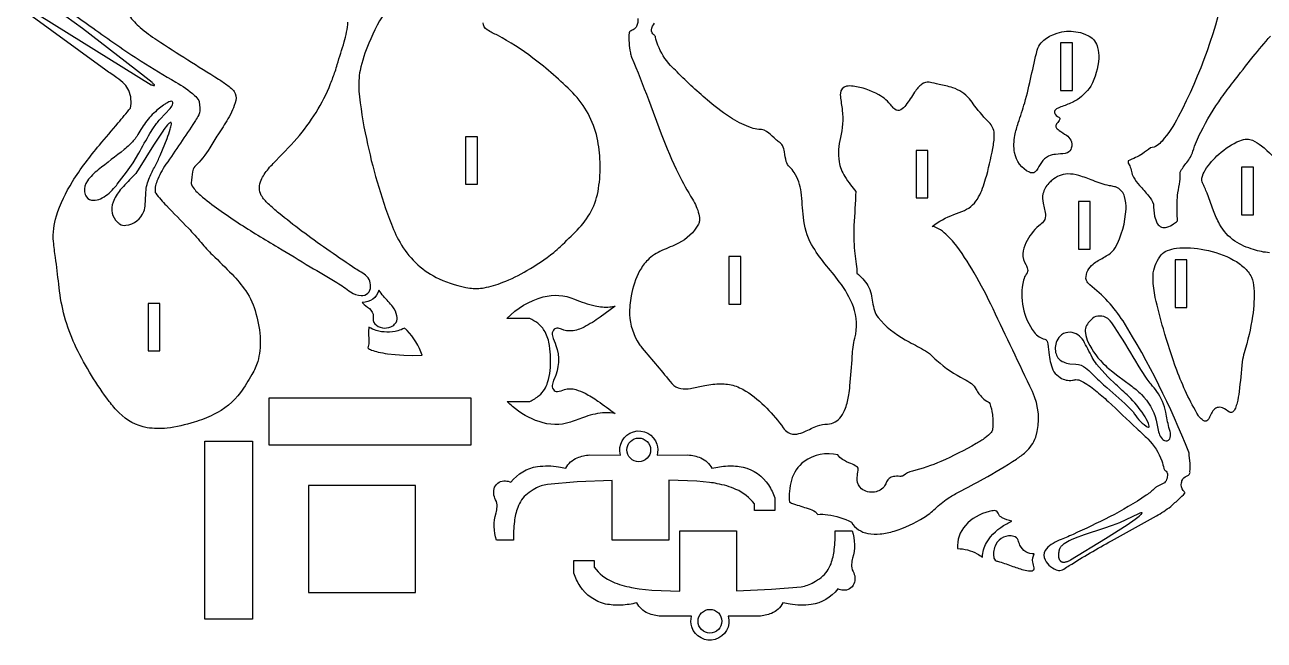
# Model space of a CAD drawing. Extents: x 24.3 to 75.7, y 10.9 to 63.7.
# Drawn here: x 26.64 to 52.75, y 10.87 to 23.83 of the extents above; entities that cross this region are included whole.
import ezdxf

# ---------------------------------------------------------------- set-up
doc = ezdxf.new("R2010")
doc.units = 0
doc.header["$MEASUREMENT"] = 0
doc.layers.get('0').update_dxf_attribs({"linetype": 'CONTINUOUS'})

msp = doc.modelspace()

# ---------------------------------------------------------------- linework, layer by layer
for points in [[(51.947, 24.742, -0.06998), (50.935, 21.89, -0.054587), (50.593, 21.381, -0.060533), (50.492, 21.289, -0.121482), (50.351, 21.239, -0.017862), (50.182, 21.116, -0.052111), (49.879, 20.968, 0.084045), (49.883, 20.916), (49.913, 20.863, -0.07001), (49.947, 20.741, 0.083688), (49.992, 20.625, 0.054453), (50.116, 20.449, -0.011189), (50.31, 20.228, -0.080114), (50.413, 20.055, 0.047416), (50.436, 19.801, 0.07289), (50.494, 19.645, 0.34604), (50.697, 19.567, 0.088409), (50.836, 19.637, 0.023316), (50.918, 19.699, -0.012067), (50.911, 20.09, -0.027321), (50.927, 20.291, 0.002834), (50.968, 20.533, 0.056011), (50.974, 20.724, -0.071074), (51.118, 20.932, 0.082801), (51.244, 21.169, -0.039303), (51.409, 21.569, -0.041317), (51.849, 22.299, -0.01279), (52.091, 22.622, -0.002575), (52.512, 23.162, -0.004557), (52.875, 23.594, 0.037227)], [(27.162, 24.39, -0.012383), (28.071, 23.765, 0.01223), (29.09, 23.065, 0.014301), (29.82, 22.626, -0.042411), (30.216, 22.345, -0.088325), (30.303, 22.236, -0.076044), (30.313, 22.197, -0.015369), (30.328, 22.06, -0.136441), (30.284, 21.897, -0.018535), (30.218, 21.791, -0.004199), (29.611, 20.892, 0.056207), (29.42, 20.535, 0.042412), (29.386, 20.411, 0.058848), (29.388, 20.298, 0.101927), (29.396, 20.282, 0.020438), (29.621, 20.023, 0.001728), (30.084, 19.547, -0.020685), (30.352, 19.243, 0.02085), (30.59, 18.985, -0.00626), (31.004, 18.576, -0.039956), (31.293, 18.225, -0.082891), (31.508, 17.748, -0.058029), (31.598, 17.196, -0.073607), (31.544, 16.74, -0.06477), (31.423, 16.465, -0.025886), (31.184, 16.086, -0.122847), (30.615, 15.618, -0.042927), (30.206, 15.46, -0.04576), (29.637, 15.332, -0.066833), (29.214, 15.343, -0.15539), (28.627, 15.656, -0.040173), (28.417, 15.897, -0.047028), (27.724, 17.025, -0.081292), (27.371, 18.223), (27.353, 18.364, 0.005529), (27.286, 18.929, -0.015685), (27.243, 19.264, -0.097684), (27.304, 19.804, -0.061349), (27.643, 20.527, -0.026208), (27.915, 20.923, -0.013982), (28.212, 21.298, -0.00225), (28.605, 21.763, 0.007118), (28.863, 22.077, 0.158315), (28.829, 22.45, 0.086471), (28.739, 22.58, 0.049518), (28.578, 22.717, -0.002364), (28.344, 22.877), (26.639, 24.118, -0.234918)], [(28.836, 24.027, 0.053471), (29.072, 23.773, 0.031193), (29.423, 23.512, 0.005735), (30.721, 22.688, -0.016271), (30.916, 22.552, -0.02397), (31.014, 22.471, -0.055798), (31.05, 22.429, -0.188357), (31.082, 22.236, -0.075838), (30.919, 21.85, -0.013639), (30.706, 21.516, 0.016874), (30.537, 21.239, -0.05711), (30.221, 20.843, 0.143129), (30.169, 20.731, 0.024664), (30.145, 20.505, 0.147362), (30.167, 20.43, 0.073921), (30.337, 20.239, 0.029468), (31.133, 19.661, 0.010233), (31.972, 19.145, -0.002494), (32.65, 18.733, -0.00755), (33.214, 18.401, -0.015708), (33.501, 18.204, 0.136557), (33.724, 18.126, 0.202531), (33.864, 18.179, 0.202531), (33.924, 18.317, 0.257056), (33.787, 18.58, -0.018466), (33.542, 18.733, -0.011831), (32.468, 19.487, -0.012523), (31.993, 19.863, -0.011359), (31.767, 20.062, -0.059781), (31.62, 20.235, -0.219913), (31.617, 20.56, -0.052083), (31.682, 20.681, -0.045968), (31.873, 20.911, 0.014814), (32.37, 21.437, 0.082566), (33.081, 22.592, 0.009935), (33.177, 22.851, 0.020498), (33.217, 22.994, 0.001991), (33.369, 23.471, 0.048804), (33.446, 23.888, 0.041593)], [(34.276, 24.179, 0.052119), (33.885, 23.443, 0.048738), (33.702, 22.871, 0.069553), (33.678, 22.437, 0.030199), (33.833, 21.434, 0.039197), (34.36, 19.628, 0.040842), (34.573, 19.192, 0.148619), (35.367, 18.479, 0.064931), (36.01, 18.285, 0.081587), (36.315, 18.292, 0.051308), (36.707, 18.406, 0.041327), (37.216, 18.653, 0.039479), (37.779, 19.035, 0.020029), (37.921, 19.163, 0.008735), (38.277, 19.508, 0.066326), (38.568, 19.903, 0.084353), (38.724, 20.38, 0.046386), (38.756, 20.941, 0.044458), (38.696, 21.451, 0.138648), (38.18, 22.399, 0.036036), (37.343, 23.131, 0.03862), (36.594, 23.611, -0.013076), (36.38, 23.723, -0.256246), (36.292, 23.874, -0.097939)], [(39.552, 23.968, -0.140348), (39.525, 23.798, -0.115718), (39.474, 23.741, -0.016804), (39.391, 23.695, 0.169919), (39.368, 23.663, 0.066528), (39.394, 23.242, 0.032101), (39.421, 23.152, -0.004185), (39.775, 22.258), (40.046, 21.537, 0.022577), (40.407, 20.689, 0.024484), (40.703, 20.158, -0.074094), (40.837, 19.843, -0.078605), (40.848, 19.702, -0.085388), (40.827, 19.631, -0.157876), (40.408, 19.229, -0.015027), (40.06, 19.077, 0.088726), (39.759, 18.875, 0.077435), (39.59, 18.645, 0.071898), (39.412, 18.122, 0.056234), (39.378, 17.73, 0.136048), (39.58, 17.104, 0.025751), (39.646, 17.016, -0.003037), (40.271, 16.272, 0.185472), (40.458, 16.167, 0.073927), (40.659, 16.172, 0.013651), (40.925, 16.224, -0.038402), (41.255, 16.267, -0.065435), (41.554, 16.238, -0.074086), (41.827, 16.114, -0.057981), (42.267, 15.754, -0.041948), (42.615, 15.338, 0.096682), (42.718, 15.239, 0.175819), (42.9, 15.208, 0.069264), (43.067, 15.262, -0.013037), (43.335, 15.381, -0.098865), (43.545, 15.417, 0.227542), (43.833, 15.576, 0.073116), (43.925, 15.755, 0.049065), (43.995, 16.033, 0.014524), (44.019, 16.223, 0.010672), (44.069, 16.85, -0.035374), (44.121, 17.23, 0.162658), (44.092, 17.889, 0.071378), (43.794, 18.419, 0.01417), (43.494, 18.796, -0.039248), (43.213, 19.202, -0.109259), (43.043, 19.777, -0.001575), (42.991, 20.308, 0.109601), (42.847, 20.719, 0.058406), (42.747, 20.836, -0.106958), (42.679, 20.954, -0.051112), (42.641, 21.153, 0.085943), (42.601, 21.286, 0.137702), (42.527, 21.358, -0.033512), (42.458, 21.413, 0.015383), (42.309, 21.552, 0.194987), (42.101, 21.627, -0.062122), (41.943, 21.661, -0.062368), (41.547, 21.853, -0.032152), (41.061, 22.208, -0.022879), (40.377, 22.841, -0.008273), (40.241, 22.975, -0.088822), (39.973, 23.405, -0.053829), (39.926, 23.574, 0.220538), (39.89, 23.619, -0.271521), (39.842, 23.726, -0.178558), (39.904, 23.864, -0.118018)], [(52.854, 19.028, -0.057275), (52.521, 19.096, -0.071349), (52.13, 19.274, -0.124192), (51.807, 19.63, -0.041646), (51.677, 19.915), (51.542, 20.285, 0.018014), (51.445, 20.502, -0.131984), (51.435, 20.601, -0.094232), (51.501, 20.77, -0.073047), (51.792, 21.106, -0.082455), (52.232, 21.39, -0.081448), (52.383, 21.424, -0.11459), (52.501, 21.399, -0.066452), (52.686, 21.285, -0.086175), (53.095, 20.832, -0.060101)]]:
    msp.add_lwpolyline(points, format="xyb")
for points in [[(28.973, 22.891), (27.855, 23.753), (27.5, 24.005), (27.18, 24.215, 0.027276), (26.947, 24.346, 0.025132), (26.839, 24.39, 0.246844), (26.699, 24.362, 0.338963), (26.685, 24.282, 0.098868), (26.758, 24.182, 0.047204), (26.94, 24.033), (29.3, 22.57, 0.053158), (29.365, 22.551, 0.332463), (29.372, 22.557, 0.203211), (29.362, 22.573, 0.037616), (29.319, 22.613)], [(48.379, 21.755, 0.201448), (48.354, 21.694, 0.182615), (48.382, 21.642, 0.048163), (48.424, 21.608, -0.017302), (48.58, 21.504, -0.106652), (48.671, 21.404, -0.208465), (48.68, 21.233, -0.238412), (48.601, 21.137, -0.071048), (48.552, 21.122, -0.020422), (48.352, 21.102, 0.086864), (48.205, 21.066, 0.119227), (48.052, 20.931, 0.008309), (47.949, 20.762, -0.119266), (47.893, 20.714, -0.195748), (47.801, 20.724, -0.245914), (47.489, 21.138, -0.096477), (47.494, 21.499, -0.041475), (47.566, 21.764, 0.007767), (47.701, 22.19, 0.014412), (47.839, 22.755, -0.001853), (47.963, 23.297, -0.11905), (48.05, 23.453, -0.116234), (48.291, 23.624, -0.226367), (49.062, 23.594, -0.206383), (49.237, 23.354, -0.082071), (49.26, 23.126, -0.112914), (49.092, 22.54, -0.121606), (48.753, 22.224, -0.029837), (48.64, 22.169, -0.006524), (48.404, 22.078, 0.099306), (48.344, 22.036, 0.238744), (48.331, 21.978, 0.267261), (48.42, 21.883, -0.402861), (48.439, 21.843, -0.090508)], [(44.144, 20.323, -0.005192), (44.103, 19.605, 0.040364), (44.118, 19.072), (44.152, 18.788, -0.013822), (44.168, 18.598, -0.066446), (44.397, 18.339, -0.095429), (44.465, 18.16, 0.03458), (44.536, 17.814, 0.087039), (44.613, 17.662, 0.089503), (45.183, 17.196, 0.007519), (45.529, 17.01, -0.04621), (45.692, 16.905, -0.011476), (45.85, 16.758, 0.061893), (46.429, 16.363, -0.031087), (46.578, 16.274, -0.123813), (46.677, 16.15, 0.080509), (46.813, 15.97, 0.042425), (46.931, 15.886, -0.14463), (46.963, 15.852, -0.077169), (47.019, 15.624, -0.053784), (47.025, 15.316, -0.122168), (46.994, 15.245, -0.062647), (46.871, 15.131, -0.037068), (46.678, 15.008, -0.024393), (45.934, 14.63, -0.042734), (45.334, 14.43, 0.116168), (45.144, 14.331, -0.161787), (45.07, 14.318, 0.064963), (44.934, 14.313, 0.243564), (44.79, 14.202, -0.042897), (44.751, 14.117, -0.213048), (44.54, 13.988, -0.205086), (44.26, 14.058, -0.206603), (44.175, 14.235, -0.035713), (44.174, 14.294, -0.018705), (44.193, 14.447, 0.104334), (44.191, 14.488, 0.105457), (44.156, 14.524, 0.067315), (44.04, 14.587, -0.040494), (43.864, 14.674, -0.100922), (43.765, 14.769, 0.220634), (43.055, 14.631, 0.165031), (42.786, 14.235, 0.090437), (42.745, 13.775, 0.037949), (42.834, 13.738, 0.016013), (43.139, 13.643, -0.085591), (43.291, 13.568, -0.05419), (43.343, 13.517, -0.0549), (43.553, 13.508, -0.086619), (44.053, 13.351, 0.220654), (44.399, 13.114, 0.078704), (44.656, 13.105, 0.050029), (44.951, 13.166, 0.064092), (45.578, 13.452, 0.047455), (45.814, 13.636, -0.030573), (46.08, 13.853, -0.031097), (46.306, 13.985, 0.018267), (46.835, 14.268, 0.017584), (47.527, 14.683, 0.027586), (47.717, 14.826, 0.12305), (47.936, 15.144, 0.186256), (47.862, 16.107, -0.000508), (47.034, 17.847, 0.018696), (46.639, 18.604, 0.035354), (46.21, 19.243, 0.065465), (45.928, 19.511, 0.096463), (45.753, 19.585, -0.06976), (46.206, 19.834, 0.011851), (46.431, 19.92, 0.168725), (46.73, 20.205, 0.051135), (46.878, 20.585, 0.01948), (47.03, 21.227, 0.039038), (47.061, 21.511, 0.178475), (46.972, 21.75, -0.034457), (46.644, 22.128, 0.021962), (46.537, 22.271, 0.137774), (46.184, 22.505, 0.031602), (45.897, 22.576, 0.00712), (45.689, 22.621, 0.189697), (45.536, 22.581, 0.082559), (45.382, 22.413, -0.009705), (45.197, 22.137, -0.099427), (45.092, 22.037, -0.318624), (44.963, 22.051, -0.072566), (44.901, 22.12, 0.106226), (44.625, 22.359, 0.093936), (44.085, 22.539, 0.05247), (43.946, 22.539, 0.333826), (43.818, 22.388, 0.048223), (43.818, 22.323, 0.00308), (43.858, 22.03, -0.093037), (43.82, 21.458, 0.111204), (43.791, 20.946, 0.09018), (43.909, 20.638, 0.033486), (44.033, 20.457, 0.01282)], [(28.587, 20.473), (28.781, 20.728), (28.92, 20.926), (29.043, 21.127, -0.006566), (29.272, 21.542), (29.349, 21.662, -0.029747), (29.487, 21.841), (29.7, 22.07, 0.113674), (29.759, 22.176, 0.508441), (29.724, 22.22, 0.113243), (29.628, 22.183, 0.027645), (29.561, 22.137), (29.423, 22.03, 0.065161), (29.183, 21.772, 0.025705), (28.996, 21.481, -0.059302), (28.841, 21.3, -0.018791), (28.735, 21.204, 0.00429), (28.187, 20.777, 0.063168), (27.957, 20.544, 0.183138), (27.897, 20.315, 0.107723), (27.938, 20.205, 0.25072), (28.087, 20.134, 0.103439), (28.231, 20.168, 0.102437), (28.51, 20.38, 0.02386)], [(28.635, 19.637, 0.18774), (28.768, 19.607, 0.276516), (29.148, 19.898, 0.069667), (29.177, 20.052, 0.007557), (29.188, 20.309, -0.081884), (29.265, 20.614, -0.018454), (29.385, 20.855, 0.011487), (29.49, 21.078), (29.637, 21.435, 0.015783), (29.704, 21.631, 0.029377), (29.726, 21.738, 0.096755), (29.723, 21.767, 0.240402), (29.713, 21.775, 0.240402), (29.7, 21.772, 0.09196), (29.646, 21.723, 0.027685), (29.546, 21.593), (29.351, 21.298), (29.028, 20.774, -0.047236), (28.915, 20.634, 0.018186), (28.651, 20.352, 0.091777), (28.498, 20.093, 0.129461), (28.481, 19.864, 0.1538), (28.587, 19.678, 0.029444)], [(48.21, 20.493, 0.137365), (48.085, 20.269, 0.098613), (48.087, 20.074), (48.132, 19.878, -0.144331), (48.122, 19.731, -0.06957), (48.095, 19.686, -0.048331), (47.997, 19.597, 0.093174), (47.726, 19.236, 0.080864), (47.662, 19.008, 0.172237), (47.727, 18.779, -0.069705), (47.762, 18.686, -0.221879), (47.735, 18.581, 0.090477), (47.676, 18.45, 0.222831), (47.9, 17.353, 0.07692), (48.004, 17.255, 0.069311), (48.122, 17.21, -0.227253), (48.171, 17.166, -0.076008), (48.187, 17.108, 0.009059), (48.213, 16.874, 0.057789), (48.311, 16.518, 0.05479), (48.448, 16.398, 0.180635), (48.705, 16.344, 0.026573), (48.78, 16.356, -0.137646), (48.898, 16.326, -0.04216), (49.19, 16.128, -0.018517), (49.458, 15.895, -0.004389), (50.064, 15.323, -0.016031), (50.297, 15.105, -0.100155), (50.59, 14.642, -0.032915), (50.629, 14.484, 0.185182), (50.667, 14.437, -0.251556), (50.707, 14.369, -0.079899), (50.691, 14.248, -0.185993), (50.619, 14.166), (50.493, 14.106, 0.059131), (50.443, 14.069, -0.047038), (50.262, 13.92, -0.033165), (49.489, 13.466, -0.01283), (48.719, 13.094, -0.009603), (48.43, 12.97, 0.028891), (48.258, 12.881, 0.104239), (48.13, 12.752, 0.270856), (48.129, 12.557, 0.213908), (48.41, 12.337, 0.198089), (48.526, 12.363, -0.023847), (48.636, 12.437, -0.010081), (49.527, 12.961), (50.475, 13.485, 0.039102), (50.777, 13.685, 0.027317), (50.951, 13.847, 0.01784), (51.073, 13.96, 0.285859), (51.076, 13.976, 0.061407), (51.036, 14.02, -0.224279), (51.003, 14.179, -0.105896), (51.033, 14.265, -0.133514), (51.134, 14.337, 0.223868), (51.181, 14.383, 0.11803), (51.182, 14.411, 0.025275), (51.18, 14.652), (51.166, 14.756, 0.08295), (51.158, 14.826, 0.045035), (49.772, 17.592, 0.084456), (49.072, 18.352, -0.114798), (49.001, 18.441, -0.070697), (48.99, 18.485, -0.234841), (49.14, 18.789, -0.04252), (49.246, 18.863, 0.007956), (49.47, 18.994, 0.107084), (49.608, 19.131, 0.109059), (49.836, 19.946, 0.08219), (49.804, 20.214, 0.198336), (49.654, 20.399, 0.056768), (49.595, 20.421, 0.014579), (49.484, 20.441, -0.041079), (49.141, 20.548, 0.020445), (48.842, 20.656, 0.075262), (48.603, 20.69, 0.172525), (48.278, 20.557, 0.030369)], [(51.577, 15.529, -0.198409), (51.524, 15.483, -0.209662), (51.46, 15.498, -0.048985), (51.382, 15.565, -0.044552), (51.362, 15.592, -0.046471), (50.905, 16.555, -0.02168), (50.623, 17.424, -0.01391), (50.451, 18.088, -0.049436), (50.404, 18.481, -0.02277), (50.41, 18.608, -0.128545), (50.576, 18.983, -0.128375), (50.712, 19.076, -0.063428), (50.895, 19.123, -0.079199), (51.491, 19.093, -0.076106), (52.101, 18.876, -0.04988), (52.322, 18.72, -0.094371), (52.477, 18.513, -0.085385), (52.527, 18.285, -0.054876), (52.499, 17.693, -0.041249), (52.323, 16.923, 0.045548), (52.284, 16.73, -0.003353), (52.218, 16.104, -0.032609), (52.174, 15.864, -0.024601), (52.138, 15.752, -0.075077), (52.095, 15.681, -0.349079), (52.012, 15.669, 0.054701), (51.87, 15.758, 0.374033), (51.665, 15.697, 0.047324), (51.61, 15.595, -0.021693)], [(33.747, 17.984, 0.092345), (33.786, 17.942, -0.045442), (33.93, 17.819, -0.239577), (33.975, 17.642, 0.265933), (34.045, 17.501, 0.310974), (34.39, 17.491, 0.092102), (34.458, 17.56, 0.193938), (34.476, 17.698, 0.125558), (34.392, 17.889, 0.018138), (34.193, 18.116, -0.03528), (34.099, 18.238, -0.344198)], [(36.792, 17.646, -0.13128), (37.557, 18.099, -0.164735), (38.217, 18.052, 0.042539), (38.652, 17.91, 0.067576), (38.96, 17.887, 0.031286), (39.076, 17.903), (38.759, 17.672, -0.034526), (38.421, 17.463, -0.087948), (38.157, 17.381, -0.130549), (37.945, 17.42, 0.068799), (37.847, 17.439, 0.250149), (37.776, 17.399, 0.265347), (37.753, 17.275, 0.009207), (37.827, 17.078, -0.197972), (37.789, 16.368, 0.017339), (37.751, 16.26, 0.239261), (37.772, 16.149, 0.308513), (37.861, 16.104, 0.063931), (38.004, 16.145, -0.150835), (38.249, 16.145, -0.052495), (38.439, 16.07, -0.027707), (38.712, 15.904, -0.006095), (39.076, 15.639, 0.106948), (38.653, 15.631, 0.029634), (38.448, 15.575, 0.009975), (38.131, 15.457, -0.161924), (37.474, 15.47, -0.095585), (36.912, 15.79, -0.02086), (36.796, 15.895, -0.001534), (37.277, 15.896, 0.055758), (37.475, 16.024, 0.140714), (37.652, 16.298, 0.056474), (37.704, 16.545, 0.056712), (37.692, 17.072, 0.085731), (37.597, 17.365, 0.1003), (37.442, 17.542, 0.04357), (37.277, 17.646)], [(49.062, 17.576, 0.235958), (48.978, 17.336, 0.083541), (49.038, 17.14, 0.093093), (49.402, 16.65, 0.018265), (49.53, 16.539), (49.661, 16.437), (49.929, 16.239, -0.026097), (50.158, 16.044, -0.142852), (50.468, 15.503, 0.015115), (50.53, 15.223, 0.119757), (50.594, 15.107, 0.159155), (50.67, 15.066, 0.388891), (50.768, 15.138, 0.134739), (50.765, 15.262, 0.014104), (50.738, 15.35, -0.019506), (50.675, 15.669, 0.100918), (50.485, 16.107, 0.016972), (50.364, 16.257, -0.01824), (50.283, 16.365), (50.147, 16.572, 0.001829), (49.722, 17.273), (49.595, 17.467, 0.045371), (49.463, 17.63, 0.051541), (49.413, 17.667, 0.132333), (49.238, 17.694, 0.169739), (49.105, 17.621, 0.01339)], [(33.889, 17.463, 0.045112), (33.878, 17.332, -0.014033), (33.886, 17.141, -0.102639), (33.863, 17.023, 0.095299), (33.939, 16.979, 0.034301), (34.083, 16.936, 0.017894), (34.278, 16.901), (34.443, 16.882), (34.623, 16.87), (34.814, 16.866), (35.009, 16.871, 0.108204), (34.69, 17.392, 0.029236), (34.635, 17.441, -0.07415), (34.493, 17.386, -0.13248), (34.042, 17.388, -0.079542)], [(48.479, 17.301, 0.139128), (48.38, 17.172, 0.182858), (48.36, 16.896, 0.214725), (48.516, 16.728, 0.085602), (48.649, 16.69), (48.779, 16.683, -0.145048), (48.984, 16.603, -0.045237), (49.109, 16.491, 0.017214), (49.363, 16.248, -0.005358), (49.873, 15.792, -0.038898), (49.984, 15.674, 0.097392), (50.256, 15.376, 0.094362), (50.306, 15.353, 0.548858), (50.324, 15.377, 0.074103), (50.306, 15.434, 0.047071), (50.207, 15.616, 0.053381), (49.892, 16.001, 0.005933), (49.618, 16.254), (49.46, 16.41), (49.326, 16.553), (49.215, 16.681, -0.046173), (49.121, 16.824, 0.008622), (48.937, 17.177, 0.241275), (48.658, 17.353, 0.169129)], [(39.012, 14.231), (38.274, 14.199), (37.65, 14.147, 0.102483), (37.385, 14.055, 0.030798), (37.227, 13.951, 0.139465), (37.021, 13.663, 0.060495), (36.952, 13.366, 0.031206), (36.931, 12.973), (36.576, 12.973, -0.156951), (36.565, 13.546, 0.035578), (36.589, 13.676, 0.137117), (36.557, 13.826, -0.223674), (36.536, 14.087, -0.331303), (36.765, 14.222, -0.077138), (36.88, 14.195, -0.196319), (37.438, 14.524, -0.079419), (37.884, 14.517, -0.019512), (38.032, 14.487, -0.181611), (38.276, 14.71, -0.078015), (38.538, 14.768), (39.186, 14.767, -0.41005), (39.457, 15.259, -0.41005), (39.953, 14.994, -0.144543), (39.956, 14.767), (40.604, 14.768, -0.081979), (40.876, 14.706, -0.173708), (41.109, 14.487, -0.044695), (41.444, 14.537, -0.060734), (41.77, 14.512, -0.194036), (42.305, 14.136, -0.061207), (42.439, 13.862), (42.439, 13.598), (42.007, 13.598), (42.007, 13.737, 0.131695), (41.619, 14.043, 0.059214), (41.223, 14.163, 0.014861), (41.061, 14.19), (40.797, 14.217), (40.207, 14.238), (40.207, 12.973), (39.012, 12.973)], [(39.321, 14.875, -0.414214), (39.571, 15.125, -0.414214), (39.821, 14.875, -0.414214), (39.571, 14.625, -0.414214)], [(47.43, 13.37, -0.043883), (47.229, 13.447, -0.052811), (47.172, 13.486, -0.1331), (47.142, 13.542, 0.345349), (47.063, 13.595, 0.068922), (46.95, 13.578, 0.14651), (46.451, 13.285, 0.199328), (46.285, 12.796, -0.126383), (46.696, 12.685, -0.026389), (46.811, 12.614, -0.13535), (46.897, 12.92, -0.137086), (47.322, 13.319, -0.025124)], [(41.629, 11.909), (42.367, 11.941), (42.991, 11.993, 0.102483), (43.256, 12.085, 0.030798), (43.415, 12.189, 0.139462), (43.621, 12.478, 0.060495), (43.69, 12.774, 0.031206), (43.71, 13.168), (44.065, 13.168, -0.156951), (44.076, 12.595, 0.035578), (44.053, 12.464, 0.137117), (44.085, 12.314, -0.223674), (44.105, 12.054, -0.331303), (43.876, 11.918, -0.077105), (43.762, 11.945, -0.196315), (43.203, 11.616, -0.079419), (42.757, 11.623, -0.019512), (42.609, 11.653, -0.181611), (42.366, 11.43, -0.078015), (42.104, 11.372), (41.456, 11.373, -0.410051), (41.184, 10.882, -0.410051), (40.689, 11.146, -0.144527), (40.685, 11.373), (40.037, 11.372, -0.081973), (39.765, 11.434, -0.173707), (39.532, 11.653, -0.044693), (39.198, 11.603, -0.060736), (38.871, 11.628, -0.194036), (38.336, 12.005, -0.061197), (38.203, 12.278), (38.203, 12.543), (38.634, 12.543), (38.634, 12.403, 0.13169), (39.023, 12.097, 0.059214), (39.418, 11.977, 0.014861), (39.58, 11.95), (39.845, 11.923), (40.435, 11.902), (40.435, 13.167), (41.629, 13.168)], [(47.903, 12.688, -0.330046), (47.601, 12.868, -0.048862), (47.564, 12.976, 0.232262), (47.474, 13.053, 0.352978), (47.093, 12.881, 0.1721), (47.047, 12.616, 0.201612), (47.098, 12.539, 0.11365), (47.131, 12.53, -0.02897), (47.171, 12.519, -0.010854), (47.452, 12.42, 0.022063), (47.707, 12.34, 0.076753), (47.851, 12.326, 0.294353), (47.901, 12.367, 0.116863), (47.901, 12.389, 0.008899), (47.873, 12.508, -0.186082)], [(41.321, 11.265, -0.414214), (41.071, 11.015, -0.414214), (40.821, 11.265, -0.414214), (41.071, 11.515, -0.414214)]]:
    msp.add_lwpolyline(points, format="xyb", close=True)
for points in [[(48.705, 23.451), (48.455, 23.451), (48.455, 22.451), (48.705, 22.451)], [(35.923, 20.473), (36.173, 20.473), (36.173, 21.473), (35.923, 21.473)], [(45.663, 21.185), (45.413, 21.185), (45.413, 20.185), (45.663, 20.185)], [(52.52, 20.829), (52.27, 20.829), (52.27, 19.829), (52.52, 19.829)], [(49.082, 20.107), (48.832, 20.107), (48.832, 19.107), (49.082, 19.107)], [(41.472, 17.949), (41.722, 17.949), (41.722, 18.949), (41.472, 18.949)], [(51.117, 18.877), (50.867, 18.877), (50.867, 17.877), (51.117, 17.877)], [(29.235, 16.96), (29.485, 16.96), (29.485, 17.96), (29.235, 17.96)], [(31.786, 15.972), (36.036, 15.972), (36.036, 14.972), (31.786, 14.972)], [(30.432, 11.308), (30.432, 15.059), (31.432, 15.059), (31.432, 11.308)], [(34.868, 14.123), (32.618, 14.123), (32.618, 11.873), (34.868, 11.873)], [(49.694, 13.339), (49.623, 13.31), (49.542, 13.28), (49.358, 13.219), (48.952, 13.089), (48.761, 13.018), (48.676, 12.98), (48.637, 12.96), (48.6, 12.941), (48.566, 12.92), (48.535, 12.899), (48.521, 12.889), (48.507, 12.878), (48.495, 12.867), (48.483, 12.856), (48.472, 12.845), (48.463, 12.834), (48.454, 12.823), (48.446, 12.811), (48.443, 12.806), (48.44, 12.8), (48.437, 12.794), (48.434, 12.788), (48.432, 12.782), (48.43, 12.776), (48.428, 12.77), (48.426, 12.764), (48.422, 12.741), (48.418, 12.718), (48.415, 12.697), (48.413, 12.678), (48.413, 12.659), (48.413, 12.641), (48.414, 12.625), (48.416, 12.61), (48.417, 12.603), (48.419, 12.596), (48.42, 12.589), (48.422, 12.583), (48.425, 12.577), (48.427, 12.571), (48.429, 12.566), (48.432, 12.561), (48.435, 12.556), (48.438, 12.551), (48.442, 12.547), (48.445, 12.543), (48.449, 12.539), (48.453, 12.535), (48.457, 12.532), (48.461, 12.529), (48.465, 12.526), (48.47, 12.523), (48.474, 12.521), (48.479, 12.519), (48.484, 12.517), (48.489, 12.515), (48.495, 12.514), (48.5, 12.513), (48.505, 12.512), (48.511, 12.512), (48.517, 12.511), (48.523, 12.511), (48.529, 12.511), (48.535, 12.512), (48.548, 12.513), (48.561, 12.515), (48.575, 12.518), (48.588, 12.523), (48.603, 12.527), (48.617, 12.533), (48.632, 12.54), (48.648, 12.547), (48.663, 12.556), (49.402, 13.005), (49.859, 13.298), (50.028, 13.413), (50.087, 13.458), (50.11, 13.476), (50.126, 13.491), (50.15, 13.514), (50.158, 13.524), (50.165, 13.532), (50.167, 13.535), (50.169, 13.538), (50.17, 13.54), (50.17, 13.541), (50.171, 13.542), (50.171, 13.543), (50.171, 13.543), (50.171, 13.544), (50.172, 13.544), (50.172, 13.545), (50.172, 13.545), (50.172, 13.546), (50.172, 13.546), (50.172, 13.546), (50.172, 13.546), (50.172, 13.547), (50.172, 13.547), (50.172, 13.547), (50.172, 13.547), (50.172, 13.547), (50.172, 13.548), (50.171, 13.548), (50.171, 13.548), (50.171, 13.548), (50.171, 13.548), (50.171, 13.548), (50.171, 13.549), (50.171, 13.549), (50.171, 13.549), (50.171, 13.549), (50.171, 13.549), (50.17, 13.549), (50.17, 13.549), (50.17, 13.549), (50.17, 13.55), (50.17, 13.55), (50.17, 13.55), (50.17, 13.55), (50.169, 13.55), (50.169, 13.55), (50.169, 13.55), (50.169, 13.55), (50.168, 13.55), (50.168, 13.55), (50.167, 13.55), (50.167, 13.551), (50.166, 13.551), (50.166, 13.551), (50.165, 13.551), (50.163, 13.551), (50.162, 13.551), (50.16, 13.55), (50.158, 13.55), (50.155, 13.549), (50.151, 13.548), (50.146, 13.547), (50.136, 13.544), (50.124, 13.539), (50.096, 13.527)]]:
    msp.add_lwpolyline(points, close=True)

doc.saveas('drawing.dxf')
